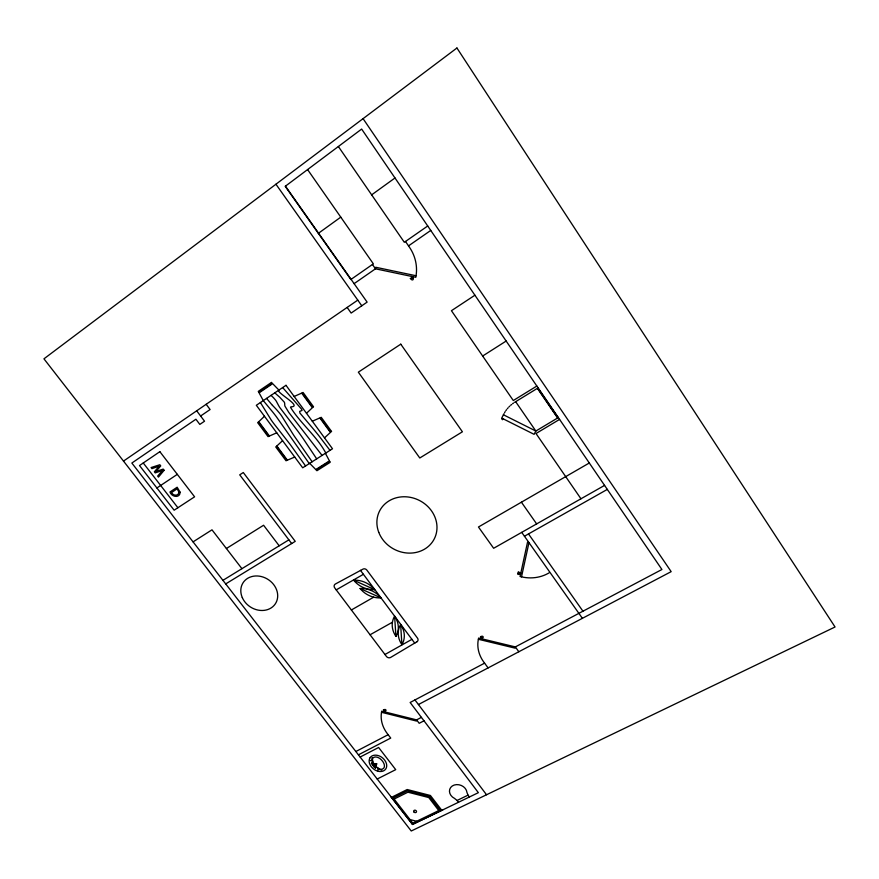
<?xml version="1.0" encoding="UTF-8"?>
<svg xmlns="http://www.w3.org/2000/svg" width="879" height="879" viewBox="0 0 879 879"><rect width="100%" height="100%" fill="white"/><g stroke="black" fill="none" stroke-linecap="round" stroke-linejoin="round"><path stroke-width="1.32" d="M411.559 277.863L411.79 276.456M412.822 278.138L413.053 276.731M514.6 402.329L537.399 388.342L557.616 417.997L535.849 431.04L534.102 434.336L503.392 418.942L502.37 419.701L501.711 418.107L503.964 413.723M405.483 241.472L409.438 247.219A38.357 36.149 54 0 1 416.042 275.753L415.789 277.303L375.476 268.809L372.454 264.48M358.423 754.83L390.726 738.074L387.353 733.668A32.853 27.469 22.1 0 1 381.519 712.298L381.717 711.155L416.602 719.879L419.195 723.296L423.997 720.802M384.068 711.748L384.255 710.704M385.156 712.012L385.343 710.979M375.465 763.983L376.948 763.796L376.223 764.906M488.087 667.919L483.791 662.063A34.391 29.798 17.1 0 1 478.374 639.275L478.626 638.044L515.347 646.911L518.841 651.746M481.11 638.648L481.34 637.528M482.252 638.923L482.483 637.802M378.772 768.817L378.827 768.554A9.153 7.504 22.9 0 1 376.794 767.147L375.311 765.653M521.511 576.844L528.971 542.64L527.51 542.299L520.06 576.503L521.511 576.844A35.643 32.094 16.4 0 0 547.859 573.547L549.089 572.866M377.739 770.729L378.014 768.048M504.546 412.68L505.172 411.658M505.843 410.658L506.557 409.691M440.544 810.702L429.622 796.473L440.445 810.746M507.304 408.746L508.095 407.823M502.381 418.437L502.491 419.459L503.392 418.942M508.919 406.944L509.787 406.087M264.469 416.261L258.778 421.7L269.424 436.017L276.753 432.82M306.485 413.262L312.375 407.746L301.673 393.111L294.168 396.462M282.566 440.654L276.852 445.994L287.389 460.167M324.505 437.863L330.416 432.435L319.824 417.943L312.309 421.217M374.025 766.807L376.322 764.752L375.674 763.928L372.41 764.73L374.025 766.807L375.926 765.115L375.113 764.06L372.41 764.73M510.688 405.263L511.611 404.483M318.352 233.342L340.777 217.146M371.663 194.841L394.99 177.987M512.578 403.725L513.578 403.011M427.721 225.991L404.318 242.285L338.371 146.507M354.105 283.642L375.476 268.809L375.707 267.26L416.042 275.753M408.515 245.878L430.754 230.441M123.499 461.09L357.786 300.124M200.621 416.009L210.103 409.526L206.169 404.296M156.901 487.977L177.305 474.352M474.913 295.212L451.443 310.705L513.292 400.527L536.838 386.046M482.648 356.028L506.161 341.041M193.072 541.871L211.993 529.828L241.923 568.669M226.397 548.518L263.59 525.246L279.181 545.793M222.936 580.338L288.872 539.849M538.267 388.133L537.794 388.43L557.704 417.624L558.176 417.338M225.705 583.909L295.234 541.354L243.285 472.528L239.725 474.836L291.663 543.541M559.582 419.404L536.003 433.512L580.953 498.778M589.304 462.991L478.462 527.004L493.646 548.276L604.576 485.395M336.217 589.864L363.434 574.295M351.38 609.982L373.696 597.171M524.444 536.223L607.312 489.405M370.081 634.77L392.419 622.233M384.958 654.503L411.932 639.33M484.593 663.151L410.141 702.486L478.352 792.671L412.526 824.502L131.85 463.046L195.907 419.239L199.819 424.414L204.532 421.206L196.687 410.812M418.426 704.54L671.171 571.647L363.071 118.643M355.852 751.512L388.144 734.701M421.415 717.385L416.602 719.879L416.393 721.022L381.519 712.298M360.148 757.039L378.618 747.48L395.715 769.652L377.212 779.025M390.748 796.462L412.712 824.403M391.452 797.363L407.197 789.529L430.413 795.484L441.807 810.339M392.452 798.308L407.548 790.803L429.622 796.473M393.331 799.44L407.922 792.199L428.765 797.55L439.324 811.295M468.024 795.154L466.936 792.375A8.911 7.285 19.2 0 0 458.981 784.771A8.911 7.285 19.2 0 0 449.751 789.243A8.911 7.285 19.2 0 0 454.52 798.396L457.102 800.45L468.024 795.154L469.419 796.989M438.764 810.57L412.789 823.14L394.089 799.055M412.383 824.326L442.796 809.867M287.389 460.178L294.718 457.036M369.652 760.291L372.762 761.291M372.542 760.434L371.949 760.126A4.274 3.505 23.3 0 1 372.213 758.028L372.07 757.588M519.478 572.844L520.797 573.152M519.247 573.899L520.566 574.207M478.374 639.275L515.072 648.142L515.347 646.911L661.92 569.504L361.643 129.07L285.225 186.326L350.864 279.511L373.355 263.843L307.584 169.57M410.01 819.569L416.635 821.283M353.666 580.217L374.608 589.622A22.766 19.953 28 0 1 353.666 580.217A22.469 19.448 27.8 0 1 374.608 589.622M360.093 588.512L381.003 597.896A22.722 19.887 27.3 0 1 360.093 588.512A22.425 19.382 27.1 0 1 381.003 597.896M503.414 414.789L535.849 431.04L515.654 401.681M274.797 392.847L277.204 395.023A133.608 124.598 49.6 0 0 279.61 397.088L284.302 402.175A4.483 4.021 42.5 0 1 284.664 403.384L284.752 405.109A5.241 4.714 42 0 0 284.95 406.153L288.872 412.526L322.077 455.421M278.522 390.342C277.434 393.342 302.783 406.669 291.015 406.823A1.264 1.132 41.7 0 0 290.499 407.307C300.211 423.052 316.726 436.16 325.823 453.037M272.468 405.373L266.557 398.396M309.683 463.332L315.792 469.551L329.438 460.893L325.395 453.3M278.918 390.078L272.644 383.651L259.074 392.836L263.282 400.604L271.051 410.01A137.179 117.083 41.1 0 1 273.918 413.537A156.055 132.366 41.1 0 1 276.445 416.833L309.265 463.596M378.816 769.015L378.937 769.136A4.274 3.494 23 0 0 381.343 769.828L381.783 770.158M282.664 387.551L301.563 409.153L302.057 410.449L299.662 411.372L299.915 413.053L312.935 428.48A289.806 237.22 38.7 0 1 319.044 435.962L329.999 450.367M143.255 462.991L177.899 507.743M457.102 800.45L458.486 802.274M414.954 699.937L486.537 794.759M360.456 570.339L414.778 643.186M271.084 395.352L271.435 395.77A14.438 12.855 43 0 1 271.897 396.187L272.182 396.451A39.764 35.149 42.4 0 1 273.776 398.055L275.446 399.989A14.624 13.031 42.8 0 1 276.38 401.362L278.522 405.406A28.71 25.941 42.3 0 0 279.742 407.449L297.75 431.04A384.31 303.716 40 0 1 303.563 439.192L316.693 458.86M312.144 461.761L294.201 435.973A157.088 147.837 37.5 0 1 290.652 430.336L281.522 415.734A52.18 45.873 41.4 0 0 279.489 413.075L277.237 410.427A96.261 83.417 41 0 0 272.468 405.373M347.15 307.43L351.139 313.067L367.125 302.123L285.444 186.161M528.499 533.927L582.953 611.213M275.951 184.216L361.774 305.782M521.719 532.366L582.392 618.322M305.562 465.958L290.158 444.422L274.742 424.799A111.248 102.788 42.1 0 1 271.325 420.195L260.404 402.538M521.412 502.195L536.64 523.906M538.19 388.507L557.78 417.25M374.234 764.28L373.223 762.543A9.164 7.515 23 0 1 372.553 760.467A5.505 4.516 23.2 0 1 372.674 758.555A2.252 1.846 23.3 0 1 373.487 757.643L374.113 757.313A3.274 2.692 23.3 0 1 375.805 756.995A5.757 4.714 23.2 0 1 378.157 757.588A8.274 6.768 23.3 0 1 380.343 758.929A11.735 9.592 23.3 0 1 383.87 763.488A8.274 6.768 23.2 0 1 384.409 765.675A5.746 4.703 23.1 0 1 384.046 767.653A3.274 2.681 23 0 1 382.958 768.74L382.321 769.07A2.241 1.835 22.9 0 1 380.97 769.268A5.494 4.505 23 0 1 378.794 768.543M394.616 616.168L395.924 636.374A22.349 19.239 25.9 0 0 394.616 616.168A22.491 19.459 23.7 0 0 395.924 636.374M400.637 624.529L401.901 644.637A22.316 19.173 25.4 0 0 400.637 624.529A22.458 19.382 23.1 0 0 401.901 644.637M383.464 709.847C386.255 713.462 387.43 707.947 383.464 709.847M180.129 492.218C180.008 498.657 171.372 496.954 169.966 491.987L177.151 487.23L180.129 492.218M410.372 278.489C413.624 282.939 414.943 275.698 410.372 278.489M178.964 492.119C178.822 496.36 172.822 496.031 171.592 492.493L177.14 488.823L178.964 492.119M480.527 636.627C483.417 640.45 484.747 634.539 480.527 636.627M371.432 763.39C373.256 765.598 372.74 761.423 371.443 763.302M371.663 763.433L372.608 763.675L371.663 763.433M374.531 767.378C376.399 769.586 375.762 765.4 374.542 767.301M374.762 767.422L375.707 767.664L374.762 767.422M517.632 573.712C520.203 577.14 519.039 567.9 517.632 573.712M164.109 470.298L158.462 477.11L157.671 476.077L162.472 470.441L155.198 472.891L154.374 471.825L159.11 466.211L151.913 468.639L151.078 467.551L159.824 464.738L160.725 465.903L155.979 471.507L163.186 469.1L164.109 470.298M258.415 422.041L257.712 422.711L268.062 436.621L268.974 436.215L258.415 422.041M313.484 406.713L312.737 407.406L302.145 392.902L303.09 392.473L313.484 406.713M276.489 446.334L275.775 446.993L286.027 460.761L286.939 460.365L276.489 446.334M331.526 431.413L330.79 432.094L320.297 417.745L321.242 417.327L331.526 431.413M456.937 48.004L43.95 358.83L411.251 830.996L835.05 626.991L456.937 48.004M159.868 451.674L139.508 465.54L174.13 510.205L194.589 496.822L159.868 451.674M271.468 382.442L258.283 391.375L258.811 392.353L272.248 383.244L271.468 382.442M285.994 385.31L256.327 405.285L302.695 467.793L332.504 448.773L285.994 385.31M400.769 344.172L358.346 372.18L419.788 457.992L462.409 431.798L400.769 344.172M329.691 461.365L316.176 469.935L316.945 470.715L330.196 462.31L329.691 461.365M416.987 641.736L390.562 657.481A3.066 2.615 24.5 0 1 386.408 656.426L334.723 587.886A3.12 2.703 29.4 0 1 335.273 584.074L362.917 569.152A2.912 2.549 28.3 0 1 366.84 570.086L417.481 638.11A3.098 2.67 23.3 0 1 416.987 641.736M242.307 597.621A19.261 16.349 33 0 0 274.039 605.488A19.261 16.349 33 0 0 261.415 576.569A19.261 16.349 33 0 0 242.307 597.621M378.772 532.344A30.688 27.469 27.2 0 0 430.084 544.782A30.688 27.469 27.2 0 0 411.954 497.69A30.688 27.469 27.2 0 0 378.772 532.344M370.092 757.72A8.68 7.109 23.2 0 0 369.169 760.489A10.021 8.208 23.1 0 0 369.587 763.576A11.724 9.603 23 0 0 374.08 769.367A10.021 8.208 23.1 0 0 377.311 771.004A8.68 7.109 23.1 0 0 380.772 771.509A7.186 5.889 23 0 0 385.727 768.993A8.68 7.098 23.1 0 0 386.672 766.235A10.01 8.197 23.2 0 0 386.266 763.148A11.702 9.57 23.2 0 0 381.772 757.313A10.01 8.197 23.2 0 0 378.508 755.676A8.68 7.109 23.2 0 0 375.036 755.171A7.197 5.9 23.2 0 0 370.092 757.72M413.932 811.965A1.461 1.176 20.9 0 0 416.393 812.053A1.461 1.176 20.9 0 0 414.943 810.185A1.461 1.176 20.9 0 0 413.932 811.965"/></g></svg>
